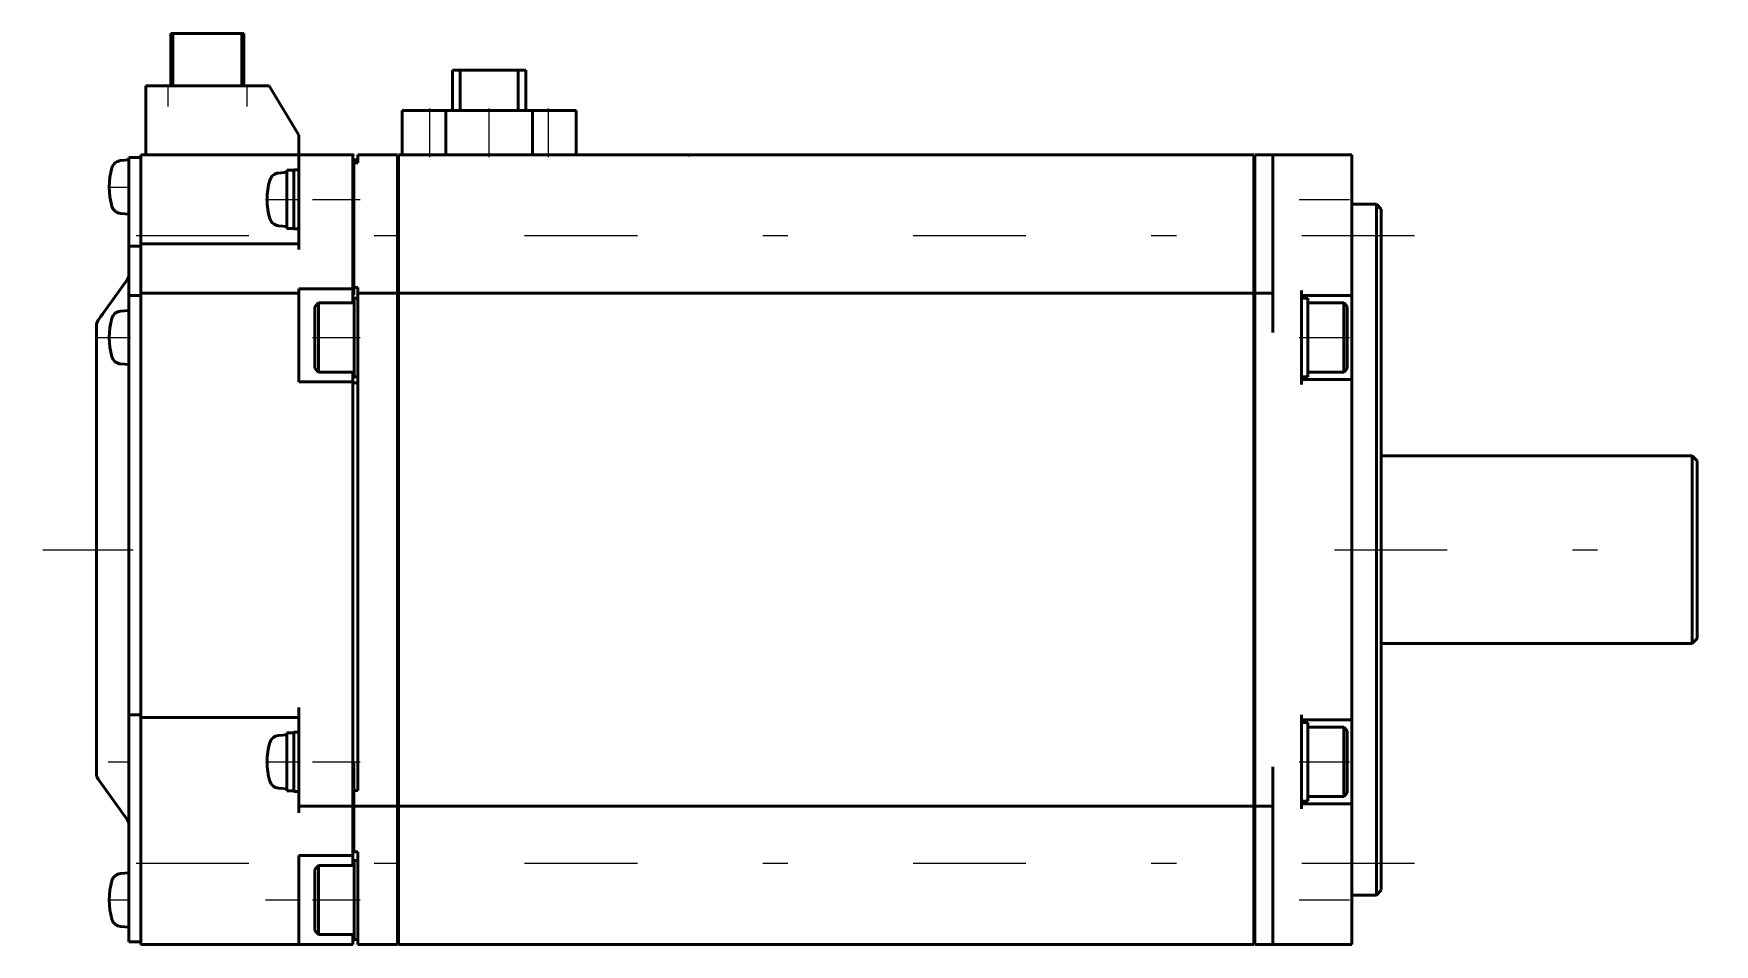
# Model space of a CAD drawing. Header units: inches. Extents: x -5.26 to 1.45, y -1.57 to 2.06.
import ezdxf

# ---------------------------------------------------------------- set-up
doc = ezdxf.new("R2010")
doc.units = ezdxf.units.IN
doc.header["$MEASUREMENT"] = 0
doc.linetypes.add('Center', pattern=[1.5, 0.45, -0.5, 0.05, -0.5])
for name, color, linetype, lineweight in [('2d ConnectionPoints', 7, 'Continuous', 50), ('AM_0', 7, 'Continuous', 50), ('AM_7', 7, 'Center', 25)]:
    doc.layers.add(name, color=color, linetype=linetype, lineweight=lineweight)

msp = doc.modelspace()

# ---------------------------------------------------------------- linework, layer by layer
at = {"layer": '2d ConnectionPoints'}
for p in [(-3.9843, 1.5748), (-2.6457, 1.5748), (0, 0)]:
    msp.add_point(p, dxfattribs=at)
at = {"layer": 'AM_0'}
for p, q in [((-4.7106, 2.0591), (-4.7106, 1.8504)), ((-4.7106, 2.0591), (-4.4193, 2.0591)), ((-4.7028, 2.0591), (-4.7028, 1.8504)), ((-4.4272, 2.0591), (-4.4272, 1.8504)), ((-4.4193, 2.0591), (-4.4193, 1.8504)), ((-3.5876, 1.9134), (-3.5876, 1.752)), ((-3.5876, 1.9134), (-3.2943, 1.9134)), ((-3.5561, 1.9134), (-3.5561, 1.752)), ((-3.3258, 1.9134), (-3.3258, 1.752)), ((-3.2943, 1.9134), (-3.2943, 1.752)), ((-4.811, 1.8504), (-4.3189, 1.8504)), ((-4.811, 1.8504), (-4.811, 1.5748)), ((-4.2008, 1.6535), (-4.3189, 1.8504)), ((-3.7874, 1.752), (-3.0945, 1.752)), ((-3.7874, 1.752), (-3.7874, 1.5748)), ((-3.6142, 1.752), (-3.6142, 1.5748)), ((-3.2677, 1.752), (-3.2677, 1.5748)), ((-3.0945, 1.752), (-3.0945, 1.5748)), ((-4.2008, 1.6535), (-4.2008, 1.1973)), ((-4.878, 1.5551), (-4.9113, 1.5522)), ((-4.8307, 1.565), (-4.878, 1.565)), ((-4.878, -1.565), (-4.878, 1.565)), ((-3.9843, 1.5748), (-4.8307, 1.5748)), ((-4.8307, 1.5748), (-4.8307, -1.5748)), ((-3.9843, 1.5748), (-3.9843, 0.9843)), ((-3.9646, 1.5433), (-3.9843, 1.5433)), ((-3.9803, 1.0165), (-3.9803, 1.5433)), ((-3.9646, 1.5551), (-3.9795, 1.5551)), ((-3.9795, 1.5551), (-3.9795, 1.5433)), ((-3.9646, 1.5748), (-3.9646, 1.5433)), ((-3.8071, 1.5748), (-3.9646, 1.5748)), ((-3.8071, -1.5748), (-3.8071, 1.5748)), ((-3.8031, 1.5433), (-3.8071, 1.5433)), ((-0.3898, 1.5748), (-3.8031, 1.5748)), ((-3.8031, -1.5748), (-3.8031, 1.5748)), ((-0.3898, -1.5748), (-0.3898, 1.5748)), ((-0.3898, 1.5433), (-0.3858, 1.5433)), ((0, 1.5748), (-0.3858, 1.5748)), ((-0.3858, -1.5748), (-0.3858, 1.5748)), ((-0.315, 0.8661), (-0.315, 1.5748)), ((0, 1.5748), (0, -1.5748)), ((-4.248, 1.5059), (-4.2818, 1.5026)), ((-4.2205, 1.5138), (-4.248, 1.5138)), ((-4.248, 1.5138), (-4.248, 1.2815)), ((-4.2008, 1.5157), (-4.2205, 1.5157)), ((-4.2205, 1.5157), (-4.2205, 1.2795)), ((-4.9113, 1.3415), (-4.878, 1.3386)), ((0.0984, 1.378), (0.0079, 1.378)), ((0.1181, 1.3583), (0.0984, 1.378)), ((0.0984, 1.378), (0.0984, -1.378)), ((0.1181, 1.3583), (0.1181, -1.3583)), ((-4.2818, 1.2927), (-4.248, 1.2894)), ((-4.248, 1.2815), (-4.2205, 1.2815)), ((-4.2205, 1.2795), (-4.2008, 1.2795)), ((-4.8307, 1.2106), (-4.878, 1.2106)), ((-4.2008, 1.2205), (-4.8307, 1.2205)), ((-4.8853, 1.0763), (-5.0005, 0.9158)), ((-4.8307, 1.0138), (-4.878, 1.0138)), ((-4.8307, 1.0236), (-4.2008, 1.0236)), ((-4.2008, 1.0405), (-4.2008, 0.6693)), ((-3.9843, 1.0405), (-4.2008, 1.0405)), ((-3.9803, 1.0165), (-3.9843, 1.0165)), ((-3.9646, 1.0462), (-3.9803, 1.0462)), ((-3.9646, 1.0462), (-3.9646, -0.9606)), ((-3.8071, 1.0236), (-3.9646, 1.0236)), ((-0.3898, 1.0236), (-3.8031, 1.0236)), ((-0.315, 1.0236), (-0.3858, 1.0236)), ((-0.2008, 0.6594), (-0.2008, 1.0335)), ((-0.2008, 1.0138), (0, 1.0138)), ((-4.878, 0.9547), (-4.9113, 0.9518)), ((-4.1213, 0.9843), (-4.137, 0.9685)), ((-4.137, 0.9685), (-4.137, 0.7244)), ((-3.9795, 0.9843), (-4.1213, 0.9843)), ((-4.1213, 0.9843), (-4.1213, 0.7087)), ((-3.9646, 1.0039), (-3.9795, 1.0039)), ((-3.9795, 1.0039), (-3.9795, 0.689)), ((-3.8031, 1.0031), (-3.8071, 1.0031)), ((-0.3898, 1.0031), (-0.3858, 1.0031)), ((-0.1756, 1.0039), (-0.2008, 1.0039)), ((-0.1756, 1.0039), (-0.1756, 0.689)), ((-0.0319, 0.9843), (-0.1756, 0.9843)), ((-0.0181, 0.9705), (-0.0319, 0.9843)), ((-0.0319, 0.9843), (-0.0319, 0.7087)), ((-0.0181, 0.9705), (-0.0181, 0.7224)), ((-5.0079, 0.8929), (-5.0079, -0.8929)), ((-4.9113, 0.7411), (-4.878, 0.7382)), ((-4.137, 0.7244), (-4.1213, 0.7087)), ((-4.1213, 0.7087), (-3.9795, 0.7087)), ((-3.9843, 0.7087), (-3.9843, -1.2598)), ((-3.9795, 0.689), (-3.9646, 0.689)), ((-0.2008, 0.689), (-0.1756, 0.689)), ((-0.2008, 0.6791), (0, 0.6791)), ((-0.1756, 0.7087), (-0.0319, 0.7087)), ((-0.0319, 0.7087), (-0.0181, 0.7224)), ((-4.2008, 0.6693), (-3.9843, 0.6693)), ((-3.9646, 0.6656), (-3.9843, 0.6656)), ((1.3583, 0.374), (0.1181, 0.374)), ((1.378, 0.3543), (1.3583, 0.374)), ((1.3583, 0.374), (1.3583, -0.374)), ((1.378, 0.3543), (1.378, -0.3543)), ((0.1181, -0.374), (1.3583, -0.374)), ((1.3583, -0.374), (1.378, -0.3543)), ((-4.8307, -0.6594), (-4.878, -0.6594)), ((-4.2008, -0.6693), (-4.8307, -0.6693)), ((-4.2008, -0.6299), (-4.2008, -1.0498)), ((-0.2008, -1.0335), (-0.2008, -0.6594)), ((-4.2205, -0.7303), (-4.248, -0.7303)), ((-4.248, -0.7303), (-4.248, -0.9626)), ((-4.2008, -0.7283), (-4.2205, -0.7283)), ((-4.2205, -0.7283), (-4.2205, -0.9646)), ((-0.2008, -0.6791), (0, -0.6791)), ((-0.1756, -0.689), (-0.2008, -0.689)), ((-0.1756, -0.689), (-0.1756, -1.0039)), ((-0.0319, -0.7087), (-0.1756, -0.7087)), ((-0.0181, -0.7224), (-0.0319, -0.7087)), ((-0.0319, -0.7087), (-0.0319, -0.9843)), ((-0.0181, -0.7224), (-0.0181, -0.9705)), ((-4.248, -0.7382), (-4.2818, -0.7415)), ((-3.9803, -1.2057), (-3.9803, -0.8488)), ((-0.315, -1.5748), (-0.315, -0.8661)), ((-5.0005, -0.9158), (-4.8853, -1.0763)), ((-4.2818, -0.9514), (-4.248, -0.9547)), ((-4.248, -0.9626), (-4.2205, -0.9626)), ((-4.2205, -0.9646), (-4.2008, -0.9646)), ((-3.9803, -1.0031), (-3.9843, -1.0031)), ((-3.9646, -0.9606), (-3.9803, -0.9606)), ((-3.8031, -1.0031), (-3.8071, -1.0031)), ((-0.3898, -1.0031), (-0.3858, -1.0031)), ((-0.2008, -1.0039), (-0.1756, -1.0039)), ((-0.1756, -0.9843), (-0.0319, -0.9843)), ((-0.0319, -0.9843), (-0.0181, -0.9705)), ((-4.2008, -1.0236), (-3.9843, -1.0236)), ((-3.8071, -1.0236), (-3.9803, -1.0236)), ((-0.3898, -1.0236), (-3.8031, -1.0236)), ((-0.315, -1.0236), (-0.3858, -1.0236)), ((-0.2008, -1.0138), (0, -1.0138)), ((-3.9646, -1.2057), (-3.9843, -1.2057)), ((-3.9646, -1.2057), (-3.9646, -1.5748)), ((-4.2008, -1.5748), (-4.2008, -1.2205)), ((-3.9843, -1.2205), (-4.2008, -1.2205)), ((-4.1213, -1.2598), (-4.137, -1.2756)), ((-3.9795, -1.2598), (-4.1213, -1.2598)), ((-4.1213, -1.2598), (-4.1213, -1.5354)), ((-3.9646, -1.2402), (-3.9795, -1.2402)), ((-3.9795, -1.2402), (-3.9795, -1.5551)), ((-4.878, -1.2894), (-4.9113, -1.2923)), ((-4.137, -1.2756), (-4.137, -1.5197)), ((0.0079, -1.378), (0.0984, -1.378)), ((0.0984, -1.378), (0.1181, -1.3583)), ((-4.9113, -1.503), (-4.878, -1.5059)), ((-4.137, -1.5197), (-4.1213, -1.5354)), ((-4.1213, -1.5354), (-3.9795, -1.5354)), ((-3.9843, -1.5354), (-3.9843, -1.5748)), ((-4.8307, -1.565), (-4.878, -1.565)), ((-4.8307, -1.5748), (-3.9843, -1.5748)), ((-3.9795, -1.5433), (-3.9843, -1.5433)), ((-3.9795, -1.5551), (-3.9646, -1.5551)), ((-3.8071, -1.5748), (-3.9646, -1.5748)), ((-3.8031, -1.5433), (-3.8071, -1.5433)), ((-0.3898, -1.5748), (-3.8031, -1.5748)), ((-0.3898, -1.5433), (-0.3858, -1.5433)), ((0, -1.5748), (-0.3858, -1.5748))]:
    msp.add_line(p, q, dxfattribs=at)
for centre, radius, start, end in [((-4.9079, 1.513), 0.0394, 95, 163.74297), ((-4.6811, 1.4469), 0.2756, 163.74297, 196.25703), ((-4.2781, 1.4634), 0.0394, 95.5, 163.82949), ((-4.0512, 1.3976), 0.2756, 163.8295, 196.1705), ((-4.9079, 1.3807), 0.0394, 196.25703, 265), ((0.0079, 1.3858), 0.00787, 180, 270), ((-4.2781, 1.3319), 0.0394, 196.17051, 264.5), ((-4.9173, 1.0993), 0.0394, 324.34467, 0), ((-4.9552, 0.9122), 0.0394, 135.09751, 153.59183), ((-4.9079, 0.9126), 0.0394, 95, 163.74297), ((-4.9685, 0.8929), 0.0394, 144.34467, 180), ((-4.6811, 0.8465), 0.2756, 163.74297, 196.25703), ((-4.9079, 0.7803), 0.0394, 196.25703, 265), ((-4.0512, -0.8465), 0.2756, 163.8295, 196.1705), ((-4.2781, -0.7807), 0.0394, 95.5, 163.82951), ((-4.9685, -0.8929), 0.0394, 180, 215.65533), ((-4.2781, -0.9122), 0.0394, 196.17049, 264.5), ((-4.9173, -1.0993), 0.0394, 360, 35.65533), ((-4.6811, -1.3976), 0.2756, 163.74297, 196.25703), ((-4.9079, -1.3315), 0.0394, 95, 163.74297), ((0.0079, -1.3858), 0.00787, 90, 180), ((-4.9079, -1.4638), 0.0394, 196.25703, 265)]:
    msp.add_arc(centre, radius, start, end, dxfattribs=at)
at = {"layer": 'AM_7'}
for p, q in [((-4.7224, 1.8543), (-4.7224, 1.7677)), ((-4.4072, 1.8543), (-4.4072, 1.7677)), ((-3.6772, 1.5659), (-3.6772, 1.7608)), ((-3.4409, 1.5659), (-3.4409, 1.7608)), ((-3.2047, 1.5659), (-3.2047, 1.7608)), ((-4.9606, 1.4469), (-4.874, 1.4469)), ((-4.3331, 1.3976), (-4.1945, 1.3976)), ((-4.1456, 1.3976), (-3.9559, 1.3976)), ((-0.2099, 1.3976), (-0.009, 1.3976)), ((0.2504, 1.2527), (-5.2583, 1.2527)), ((-5.0102, 0.8465), (-4.8717, 0.8465)), ((-4.1456, 0.8465), (-3.9559, 0.8465)), ((-0.2099, 0.8465), (-0.009, 0.8465)), ((-5.2211, 0), (-4.8616, 0)), ((-0.0689, 0), (1.4469, 0)), ((-4.9606, -0.8465), (-4.874, -0.8465)), ((-4.3331, -0.8465), (-4.1945, -0.8465)), ((-4.1456, -0.8465), (-3.9559, -0.8465)), ((-0.2099, -0.8465), (-0.009, -0.8465)), ((0.2504, -1.2527), (-5.2583, -1.2527)), ((-4.9606, -1.3976), (-4.874, -1.3976)), ((-4.3331, -1.3976), (-4.1945, -1.3976)), ((-4.1456, -1.3976), (-3.9559, -1.3976)), ((-0.2099, -1.3976), (-0.009, -1.3976))]:
    msp.add_line(p, q, dxfattribs=at)

doc.saveas('drawing.dxf')
